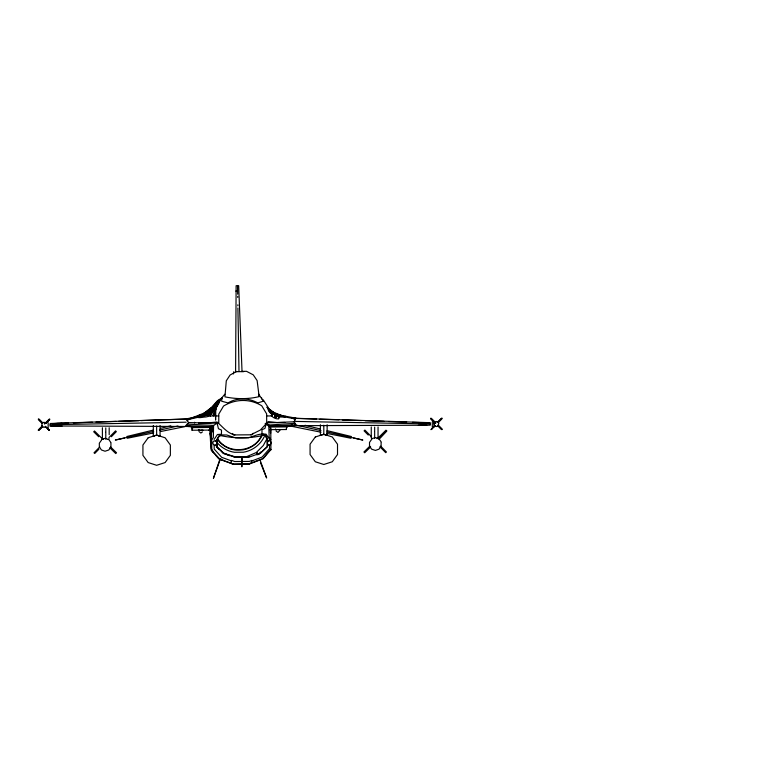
<?xml version="1.0" encoding="UTF-8"?>
<svg xmlns="http://www.w3.org/2000/svg" width="764" height="764" viewBox="0 0 764 764"><rect width="100%" height="100%" fill="white"/><g stroke="black" fill="none" stroke-linecap="round" stroke-linejoin="round"><path stroke-width="1.15" d="M270.981 449.557L263.064 458.801L249.37 464.034L233.526 464.149L219.765 459.116L211.781 450.282L211.704 440.016L213.347 437.552L213.576 425.452L187.247 424.106M241.863 458.171L241.844 466.823L241.806 459.135M198.401 429.855L199.958 430.17M202.957 430.151L201.094 430.161M280.101 429.511L278.43 429.597M273.884 412.417L274.629 413.181M278.698 418.825C279.624 414.785 273.617 412.445 271.21 415.606M241.653 461.475L241.949 456.872M275.575 428.957L275.575 429.616L277.093 429.607M276.931 416.514C275.632 412.073 273.359 419.646 276.931 416.514A1.175 1.175 0 0 1 275.403 417.306A1.175 1.175 0 0 1 274.734 415.712A1.175 1.175 0 0 1 276.387 415.186L276.635 415.377A1.175 1.175 0 0 1 276.931 415.902M233.383 373.978L233.755 371.705M210.176 426.618L210.94 448.468M211.17 426.646L211.131 442.509M212.917 425.873L212.593 431.841L213.328 431.841M194.514 422.96L194.629 422.263M232.332 434.028L233.545 434.926L251.939 434.792L253.237 433.274M232.81 433.446L232.542 434.391M219.211 402.303L220.739 399.123L224.817 394.214M266.235 423.437L264.965 428.365L261.937 429.798L262.023 433.942L266.082 434.162L269.434 439.042L269.444 440.341M191.296 427.2L192.06 430.218L192.958 426.742M286.003 429.54L287.369 426.054L293.758 425.682L295.954 424.698L294.083 421.776L295.907 418.147L293.29 418.214M215.773 409.666L213.681 415.95L215.629 407.871L215.582 420.066L215.534 409.647M219.784 459.575L213.404 478.359L220.548 458.534M280.101 430.046L278 432.443L276.071 430.991M261.823 434.917C254.861 452.603 227.567 455.01 217.625 438.784M216.031 408.568L212.955 415.54L215.754 409.456M215.209 441.363C217.081 438.784 217.177 447.112 215.142 445.02M268.699 444.992C267.219 446.883 267.047 439.281 268.565 441.239M191.63 418.596L191.965 417.851M204.15 412.866L204.924 413.62M216.9 406.41L217.75 404.681M216.527 407.308L217.979 404.347M221.98 397.958L221.665 401.243L228.073 402.914C237.107 397.366 248.663 397.786 257.764 402.914L263.379 401.167L258.471 393.89M266.923 438.765L263.313 445.517L256.293 452.527L246.008 456.929L239.438 456.967M221.197 398.865L220.72 399.4M196.797 416.762C198.506 418.739 203.377 416.81 205.917 416.972L210.558 415.931L210.052 414.632M214.722 406.801L207.789 412.99L201.524 415.387M214.751 407.403L216.04 405.292M216.498 404.767L214.894 407.384L208.324 413.19L198.287 416.151M215.601 407.298C223.881 395.571 209.909 413.878 209.049 413.458L198.544 416.008L209.393 413.591L215.696 407.288L220.127 400.431M216.136 407.241L218.972 402.609M219.048 402.79L216.336 407.212L210.062 413.84L201.4 415.902M213.376 410.86L211.141 414.413L188.889 419.341L187.218 420.649M214.13 439.443L217.406 434.515L221.464 434.238L221.493 430.094L218.447 428.699L217.1 423.18L198.487 423.094M101.478 440.169L99.33 443.196L99.33 446.95L101.478 449.986L105.04 451.228L108.794 449.986L110.933 446.95L110.933 443.196M371.648 439.367L369.509 442.394L369.509 446.147L371.648 449.184L375.401 450.426L378.973 449.184L380.577 446.902M434.047 423.256L436.406 421.489L437.953 422.005L438.842 423.256L437.953 426.064L436.406 426.579L434.936 426.064M205.783 412.207L211.141 407.814L217.492 400.67L222.295 397.729M262.873 458.553L270.599 449.232M258.738 454.618L260.658 451.992M214.799 406.085L219.172 400.26L221.216 399.018M216.938 403.564L213.853 407.489M217.1 403.698L214.025 407.479L207.665 412.722M217.31 403.707L214.474 407.432L207.97 413.057L201.6 415.043M294.083 421.776L276.95 422.53L268.288 421.604L260.352 430.036L250.831 434.831M202.441 431.918L200.865 433.007L198.936 431.555M210.539 410.975L208.505 413.257L198.382 415.721L208.858 413.391C210.453 410.144 218.055 406.782 216.833 403.421M213.672 408.95L209.517 413.639L188.049 418.978L185.929 418.949L188.651 422.549L207.092 423.046L217.014 421.976C222.687 426.684 227.08 433.198 234.901 434.955M216.183 407.336L210.329 413.935L186.091 418.939M215.792 408.052L210.883 414.26L196.959 417.087M214.932 405.799L207.044 412.741L203.778 414.098M188.651 422.549L185.977 425.5L187.763 426.455L195.126 426.742M377.091 438.67L378.046 437.619L378.046 426.942M378.934 439.415L386.727 430.972L385.954 430.189L377.559 438.507M99.788 446.911L94.02 452.785L94.717 453.472L98.871 449.242M108.946 437.581L115.545 430.867L116.338 431.65L111.343 436.731M434.047 426.035L431.469 429.32L435.136 425.596L431.001 429.674L433.121 426.866M437.724 422.301L441.353 418.605L441.726 418.968L438.068 422.702M42.287 425.978L38.2 430.103L38.572 430.476L42.66 426.35M44.579 423.839L49.488 418.93L49.851 419.302L45.764 423.39M437.715 422.11L441.802 418.023L442.175 418.395L438.087 422.482M380.014 437.629L386.727 430.972M44.646 423.858L49.077 419.465L49.45 419.837L45.754 423.495M42.354 426.131L38.63 429.798L39.002 430.17L42.727 426.503M369.843 446.157L363.922 451.982L364.705 452.775L370.626 446.95M208.247 411.853L213.519 407.508M211.131 407.795L204.895 412.512M207.359 412.837L207.875 412.417M108.23 439.472L109.185 438.717M217.492 400.689L218.523 401.11M217.1 423.18L211.666 426.665L188.106 426.474M221.808 398.283C215.133 402.007 211.915 410.23 204.561 413.2M235.828 291.084L236.706 290.969M236.764 371.39L230.098 375.009L226.297 380.806L224.931 396.86C236.114 399.142 248.042 399.362 259.149 396.611L257.124 380.577L253.237 374.837L246.524 371.323L241.644 371.352M292.297 424.698L290.501 425.653L286.471 425.882M267.973 445.259C271.984 445.975 272.299 439.892 267.944 440.752M199.738 416.027L207.13 412.77M202.317 415.167L207.474 412.875M202.345 415.301L207.015 413.066M191.945 417.889L205.573 412.464M192.461 418.252L194.963 417.211M259.789 453.654L267.39 446.73L267.333 439.204C265.843 429.912 254.956 435.957 249.713 437.457M252.015 460.902L262.157 457.025L269.511 448.649L269.482 445.087M253.352 462.191L261.813 458.954M249.016 463.758L252.263 462.583M249.608 463.977L233.23 464.235L219.335 459.154L211.294 450.216L211.628 426.665L210.062 426.608L209.46 430.084L208.868 430.103M45.506 426.866L44.035 427.382L42.488 426.866L41.6 425.615L42.488 422.807L44.035 422.291L45.506 422.807M101.478 439.577L105.04 438.326L108.794 439.577L110.933 442.614M159.007 436.33L160.058 435.967L160.058 425.529M326.085 435.528L327.135 435.165L327.135 424.727M371.648 438.775L375.401 437.524L378.973 438.775L381.112 441.812M153.306 425.529L153.306 435.967L156.639 435.279L160.058 435.967M278.564 417.01L285.096 417.02L285.096 416.103M126.805 436.521L153.43 430.065M160.373 428.384L170.802 425.854M153.707 431.412L115.316 440.035L124.427 438.049M159.495 430.132L178.002 426.006M197.618 416.714L200.311 416.16M127.187 438.269L153.669 432.93M160.574 431.536L184.754 426.656M221.006 399.047L221.589 398.932M327.135 435.165L323.802 434.477L320.383 435.165L320.383 424.727M267.352 422.74L284.829 422.463M295.066 423.323L268.756 425.051L269.167 437.142L270.838 439.577M295.744 424.794L270.714 426.236M216.078 440.752C211.504 439.806 211.962 446.128 216.107 445.269M52.258 423.619L68.636 423.046M53.719 423.628L58.341 423.428M54.912 423.648L62.046 423.332M248.835 437.734L235.398 437.829M242.035 371.638L235.589 371.686L236.124 285.717L238.674 285.698L242.035 371.638L243.869 371.629M73.392 422.884L92.425 422.234M95.987 422.12L116.204 421.432M118.582 421.346L138.8 420.658M141.178 420.582L189.94 418.93L188.097 418.949M189.883 418.911L50.157 423.495L50.157 426.045M293.338 425.71L270.275 426.216L269.969 427.019L287.149 426.904M426.723 425.233L289.957 425.691M50.157 424.746L186.149 422.196M418.376 425.29L424.326 425.176M422.081 425.271L430.285 425.166L430.285 422.693L291.743 418.147M241.672 457.244L235.465 457.292L223.718 453.615L216.9 447.121L216.852 439.567L219.44 434.821L226.832 435.002L234.414 437.552M242.236 457.235L248.997 457.178L260.581 453.042L267.247 446.606L267.19 439.224L265.433 436.445L263.695 435.308C249.417 438.565 234.997 438.67 220.662 435.623L218.857 436.788L217.062 439.587L217.119 446.969L223.881 453.31L235.541 456.92L248.968 456.824M192.738 427.592L209.919 427.458L210.511 441.525M192.031 430.218L209.441 430.084M269.577 429.654L286.452 429.53M233.908 457.006L239.266 456.967M210.425 415.95L218.771 415.95M266.646 415.95L272.194 415.95M215.925 455.468L218.389 458.238L222.754 459.737M190.484 426.493L50.157 425.968M295.487 421.422L430.285 423.944M53.728 425.93L62.065 426.083M51.331 425.93L58.36 426.073M295.954 418.414L316.372 419.054M319.734 419.216L338.939 419.818M342.32 419.971L361.515 420.582M365.077 420.697L384.082 421.336M388.675 421.527L406.658 422.1M412.455 422.33L422.1 422.626M426.083 422.731L429.234 422.864M418.395 422.53L426.723 422.826M186.139 425.596L209.384 426.646M271.659 415.329C271.115 417.106 279.29 421.04 279.118 417.421M273.464 413.954L271.239 413.362M271.917 413.63L295.697 418.147M276.635 414.938L282.966 415.702M288.821 425.729L321.052 432.233M326.811 433.398L350.991 438.269M353.751 438.049L362.852 440.035L326.782 431.927M296.709 425.233L320.995 430.648M274.477 414.48L271.21 413.735L269.004 411.318M277.303 415.425L293.357 418.577L295.047 419.866M305.065 425.29L320.116 428.938M327.059 430.629L351.373 436.521M233.02 463.939L230.757 463.204L231.626 460.406L234.682 461.523L249.322 461.418L252.072 460.396L251.213 463.213M219.039 458.868L222.305 459.995M153.306 435.967L154.357 436.33M231.578 460.94L221.665 457.321L214.197 449.051L214.168 445.374M272.681 411.939L284.81 416.752M277.322 414.671L275.737 413.983L277.37 414.709M229.544 455.659L222.257 452.536M274.266 412.722L266.665 407.193M280.741 415.988L272.624 412.264L268.174 408.74M278.488 415.119L272.576 412.407L268.269 408.902M278.593 415.444L272.395 412.589L268.345 409.351M277.59 415.177L272.242 412.722L268.202 409.494M272.165 412.799L277.886 415.425M276.94 415.186L272.022 412.932L268.422 410.058M271.936 412.999L276.931 415.301M274.897 414.565L271.736 413.181L268.279 410.001L271.755 413.658M188.145 425.5L189.94 426.455M265.118 423.753L269.587 426.541M371.256 437.915L372.221 438.67M268.097 408.301L271.764 411.204M269.453 411.261L271.793 413.133M256.723 452.584L258.538 454.208M216.288 446.692L218.848 449.194M438.087 425.328L441.812 428.996L441.449 429.368L437.715 425.701M261.708 397.958L261.66 398.818M110.599 446.959L116.52 452.775L115.746 453.568L109.815 447.752M102.882 439.31L94.488 430.991L93.714 431.775L98.747 436.76M42.727 422.912L38.639 418.825L38.267 419.197L42.354 423.285M438.154 425.176L442.241 429.301L441.869 429.674L437.782 425.548M47.32 427.668L49.44 430.476L45.353 426.35M371.495 436.779L364.896 430.065L364.103 430.848L368.267 435.079M380.653 446.109L386.422 451.982L385.724 452.67L379.909 446.739M42.727 423.103L39.088 419.407L38.716 419.77L42.383 423.504M47.129 427.582L48.972 430.122L45.305 426.398M266.225 422.826L270.255 426.178L270.781 428.766L270.914 449.853M269.434 412.226L272.07 414.212L272.356 415.387M103.35 439.472L102.395 438.421L102.395 427.744M211.599 449.347L212.917 451.094M211.179 449.671L213.471 452.708M263.217 399.82L268.193 407.479M260.457 462.612L266.626 477.977L259.846 459.412M256.79 452.718L257.076 455M210.043 433.341L210.434 435.509M258.939 395.265L259.149 396.611M210.711 443.674L210.921 445.823M237.528 285.641L237.68 294.207M237.709 296.365L237.728 297.425M237.852 304.779L237.871 305.839M237.91 307.997L238.998 371.562M270.628 428.012L270.685 433.264M270.294 426.36L270.361 432.682M266.703 422.673L266.626 413.821L261.746 405.789C249.876 398.436 235.35 398.913 223.556 406.028L218.762 414.117L218.762 422.989M434.315 421.9L434.315 426.856M434.047 423.466L434.047 425.013M432.3 421.9L432.3 426.856M381.112 442.394L381.112 446.147M374.656 427.114L374.656 431.03M374.656 431.498L374.656 438.45M371.256 426.942L371.256 437.619M323.802 425.195L323.802 434.477M156.639 425.997L156.639 435.279M109.185 427.744L109.185 434.687M105.785 427.916L105.785 431.832M105.785 432.3L105.785 439.252M48.142 422.702L48.142 427.659M261.804 435.919A25.957 25.947 0 0 1 242.847 449.901L234.729 449.967A25.957 25.947 0 0 1 217.368 439.233M264.143 436.922A28.392 28.392 0 0 1 243.401 452.221L234.519 452.288A28.392 28.392 0 0 1 216.594 441.964M148.159 437.782L142.925 445.011L142.925 455.344L148.159 462.564L156.639 465.295L165.119 462.564L170.362 455.344L170.362 445.011L165.119 437.782L156.639 435.06L148.159 437.782M315.322 436.979L310.079 444.209L310.079 454.542L315.322 461.762L323.802 464.493L332.283 461.762L337.516 454.542L337.516 444.209L332.283 436.979L323.802 434.258L315.322 436.979M431.364 418.662L430.991 419.035L435.432 423.428L430.59 418.5L430.963 418.128L435.862 423.036L431.364 418.662"/></g></svg>
